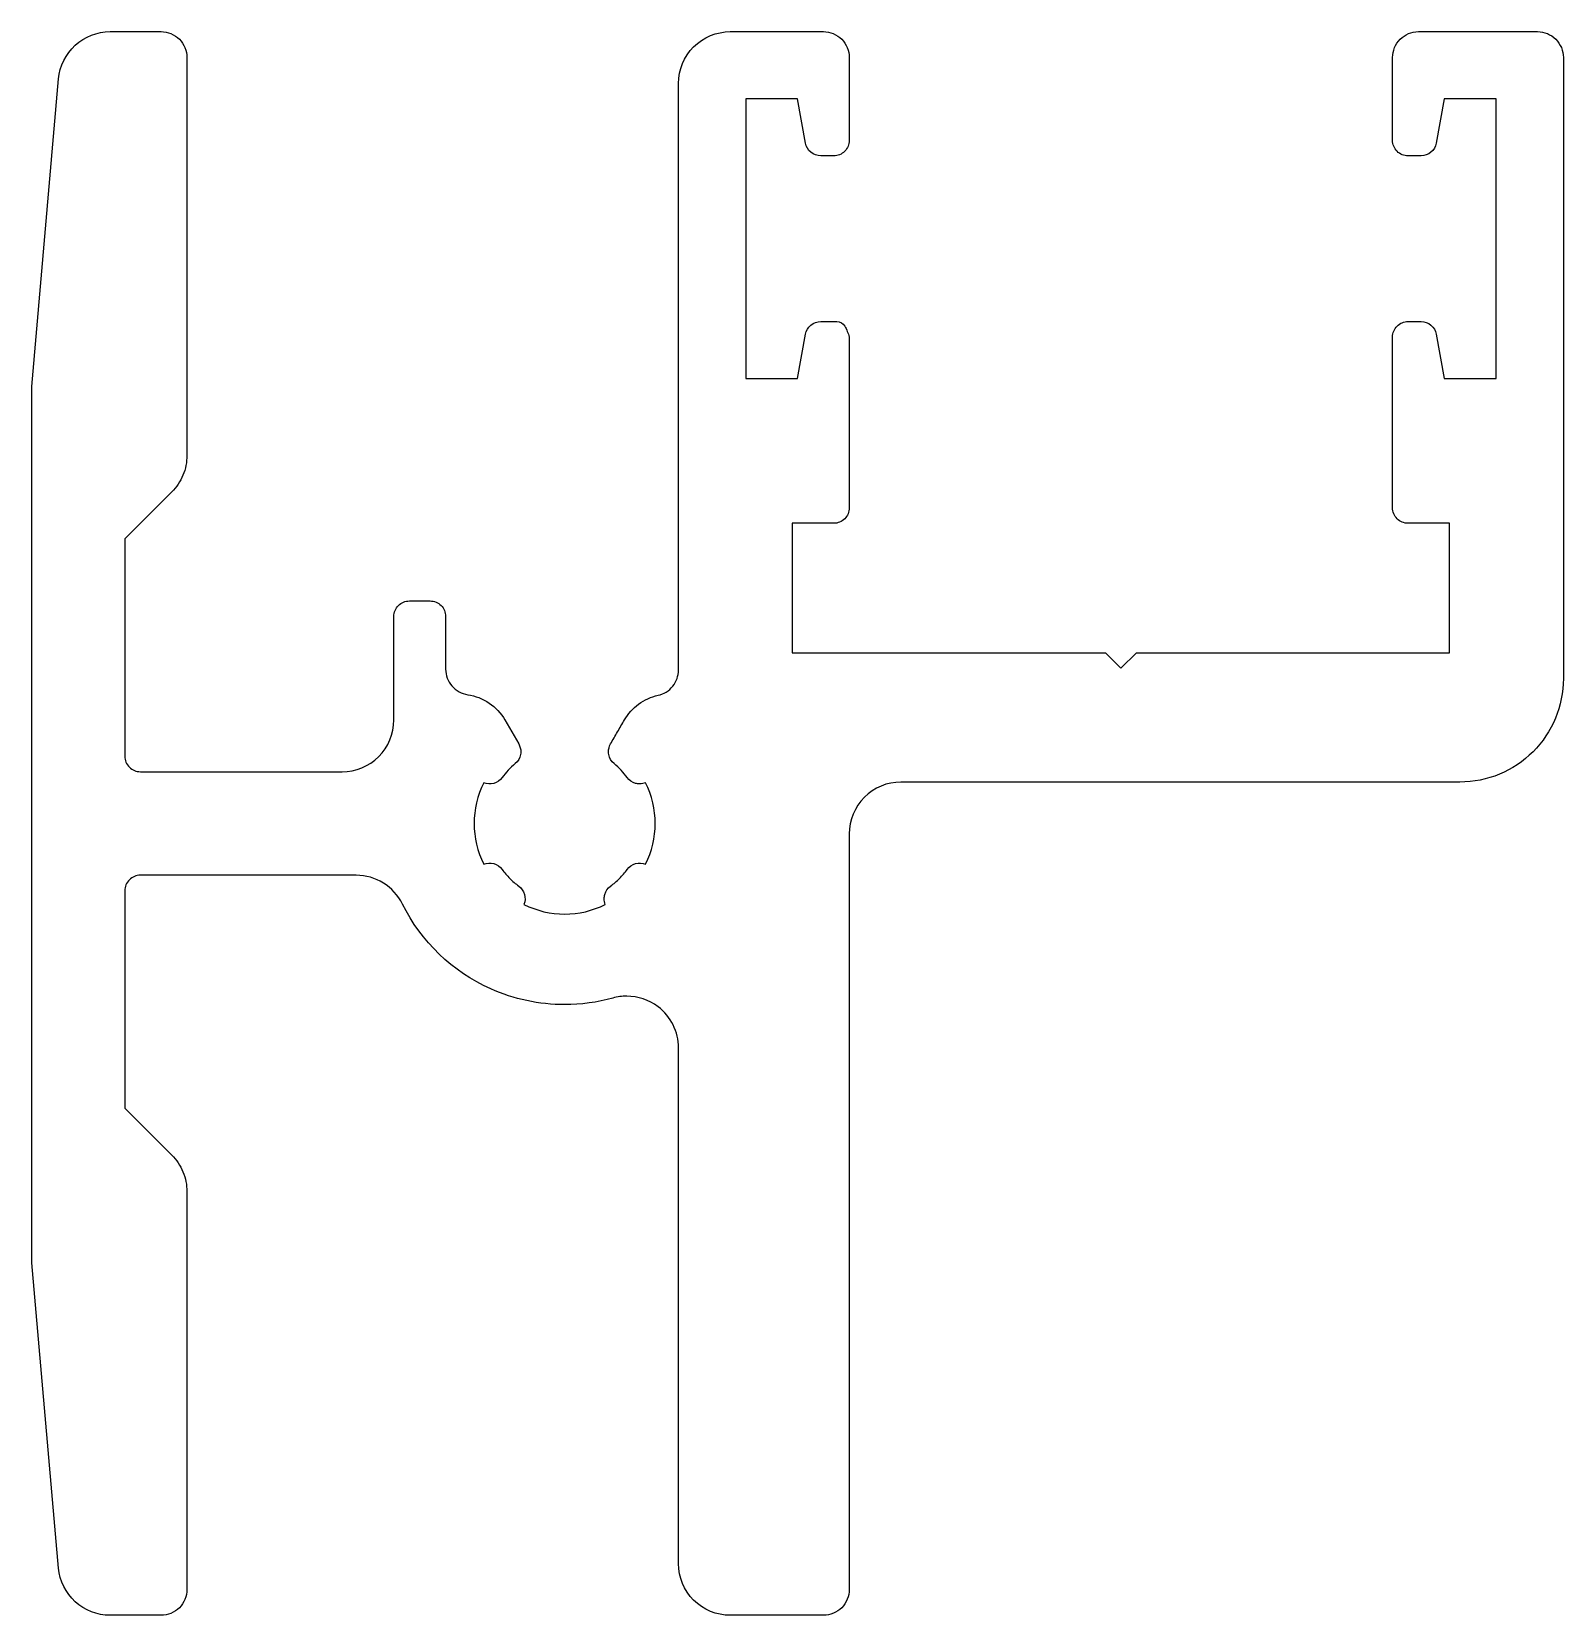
# Model space of a CAD drawing. Extents: x 388 to 417.6, y -57.6 to -27.
import ezdxf

# ---------------------------------------------------------------- set-up
doc = ezdxf.new("R2010")
doc.units = 0
doc.layers.get('0').update_dxf_attribs({"linetype": 'CONTINUOUS'})

msp = doc.modelspace()

# ---------------------------------------------------------------- linework, layer by layer
at = {"color": 7}
msp.add_lwpolyline([(400.547, -56.648), (400.547, -46.685, 0.23424), (400.152, -45.889, 0.164056), (399.547, -45.685, 0.067586), (399.28, -45.721, -0.067586), (398.347, -45.848, -0.105426), (396.919, -45.544, -0.174254), (395.212, -43.904, 0.284915), (394.316, -43.348), (390.147, -43.348, 0.198912), (389.935, -43.436, 0.198912), (389.847, -43.648), (389.847, -47.848), (390.754, -48.755, -0.098491), (390.971, -49.08, -0.098492), (391.047, -49.462), (391.047, -57.148, -0.198912), (390.901, -57.502, -0.198912), (390.547, -57.648), (389.563, -57.648, -0.187597), (388.888, -57.385, -0.187597), (388.567, -56.735), (388.051, -50.834), (388.047, -33.906), (388.567, -27.961, -0.187597), (388.888, -27.311, -0.187597), (389.563, -27.048), (390.547, -27.048, -0.198912), (390.901, -27.195, -0.198912), (391.047, -27.548), (391.047, -35.234, -0.098491), (390.971, -35.617, -0.098491), (390.754, -35.941), (389.847, -36.848), (389.847, -41.048, 0.198912), (389.935, -41.26, 0.198912), (390.147, -41.348), (394.047, -41.348, 0.198912), (394.754, -41.055, 0.198912), (395.047, -40.348), (395.047, -38.348, -0.198912), (395.135, -38.136, -0.198912), (395.347, -38.048), (395.747, -38.048, -0.198912), (395.959, -38.136, -0.198912), (396.047, -38.348), (396.047, -39.365, 0.179789), (396.168, -39.691, 0.179789), (396.473, -39.859, -0.112915), (396.889, -40.021, -0.112915), (397.192, -40.348), (397.46, -40.811, -0.131652), (397.5, -40.961, -0.044549), (397.495, -41.014, -0.17724), (397.391, -41.192, 0.030908), (397.256, -41.319, 0.030911), (397.137, -41.461, -0.16658), (396.978, -41.573, -0.166578), (396.783, -41.562, 0.237149), (396.783, -43.134, -0.16658), (396.978, -43.124, -0.166575), (397.137, -43.235, 0.038227), (397.286, -43.409, 0.03823), (397.46, -43.558, -0.166578), (397.571, -43.718, -0.16658), (397.561, -43.912, 0.237148), (399.133, -43.912, -0.09586), (399.111, -43.8, -0.069607), (399.123, -43.718, -0.166582), (399.234, -43.558, 0.038234), (399.408, -43.409, 0.038224), (399.557, -43.235, -0.166575), (399.716, -43.124, -0.166581), (399.911, -43.134, 0.237148), (399.911, -41.562, -0.095859), (399.799, -41.584, -0.069608), (399.716, -41.573, -0.16658), (399.557, -41.461, 0.03091), (399.438, -41.319, 0.030911), (399.303, -41.192, -0.177244), (399.199, -41.014, -0.044544), (399.194, -40.961, -0.131657), (399.234, -40.811, 0.000004), (399.368, -40.58, -0.000004), (399.502, -40.348, -0.104337), (399.777, -40.041, -0.104345), (400.154, -39.871, 0.171058), (400.436, -39.696, 0.171051), (400.547, -39.383), (400.547, -28.048, -0.198912), (400.84, -27.341, -0.198912), (401.547, -27.048), (403.347, -27.048, -0.198912), (403.701, -27.195, -0.198912), (403.847, -27.548), (403.847, -29.148, -0.198912), (403.759, -29.36, -0.198912), (403.547, -29.448), (403.297, -29.448, -0.175641), (403.105, -29.379, -0.175641), (403.002, -29.202), (402.847, -28.348), (402.347, -28.348), (401.847, -28.348), (401.847, -33.748), (402.847, -33.748), (403.002, -32.895, -0.175641), (403.105, -32.718, -0.175641), (403.297, -32.648), (403.607, -32.648, -0.268594), (403.759, -32.736, -0.064336), (403.847, -32.948), (403.847, -36.248, -0.198912), (403.759, -36.46, -0.198912), (403.547, -36.548), (402.747, -36.548), (402.747, -39.048), (408.797, -39.048), (409.097, -39.348), (409.397, -39.048), (415.447, -39.048), (415.447, -36.548), (414.647, -36.548, -0.198912), (414.435, -36.46, -0.198912), (414.347, -36.248), (414.347, -32.948, -0.198912), (414.435, -32.736, -0.198912), (414.647, -32.648), (414.897, -32.648, -0.175641), (415.089, -32.718, -0.175641), (415.192, -32.895), (415.347, -33.748), (416.347, -33.748), (416.347, -28.348), (415.347, -28.348), (415.192, -29.202, -0.175642), (415.089, -29.379, -0.17564), (414.897, -29.448), (414.647, -29.448, -0.198912), (414.435, -29.36, -0.198912), (414.347, -29.148), (414.347, -27.548, -0.198379), (414.493, -27.195, -0.198374), (414.845, -27.048), (417.147, -27.048, -0.198379), (417.5, -27.194, -0.199445), (417.647, -27.548), (417.647, -39.548, -0.198912), (417.061, -40.962, -0.198912), (415.647, -41.548), (404.847, -41.548, 0.198912), (404.14, -41.841, 0.198912), (403.847, -42.548), (403.847, -57.148, -0.198379), (403.701, -57.501, -0.198374), (403.349, -57.648), (401.547, -57.648, -0.198912), (400.84, -57.355, -0.198912)], format="xyb", close=True, dxfattribs=at)

doc.saveas('drawing.dxf')
